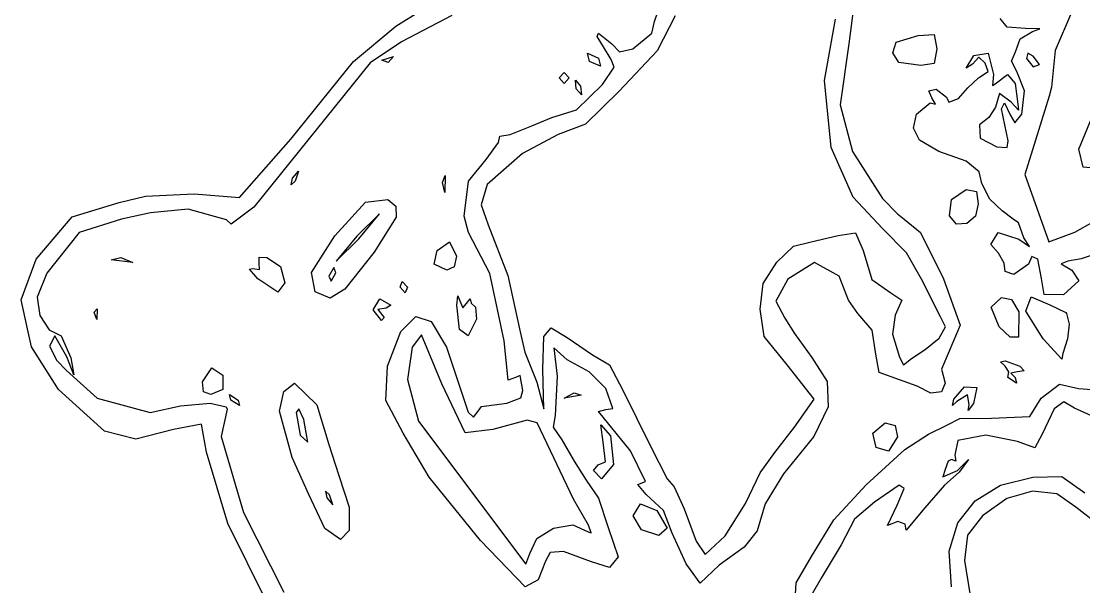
# Model space of a CAD drawing. Extents: x 46 to 171, y 41 to 252.
# Drawn here: x 85.93 to 104.72, y 205.1 to 215.11 of the extents above; entities that cross this region are included whole.
import ezdxf

# ---------------------------------------------------------------- set-up
doc = ezdxf.new("R2010")
doc.units = 0

msp = doc.modelspace()

# ---------------------------------------------------------------- linework, layer by layer
at = {"layer": 'Layer 1'}
for p, q in [((100.73814, 216.063463), (100.5623, 214.70887)), ((92.552407, 215.021802), (93.623008, 215.697903)), ((93.542041, 215.21376), (92.654182, 214.74534)), ((97.126514, 215.10902), (97.188484, 215.27828)), ((97.490298, 215.206732), (97.17598, 214.590072)), ((104.50325, 215.26782), (104.213113, 214.595399)), ((91.804743, 214.396182), (92.552407, 215.021802)), ((97.079938, 214.901025), (97.126514, 215.10902)), ((100.134252, 214.064374), (100.326362, 215.145682)), ((103.368084, 215.006353), (103.24393, 215.161947)), ((103.68705, 214.979797), (103.368084, 215.006353)), ((96.115474, 214.84273), (96.137984, 214.90103)), ((96.223836, 214.65552), (96.115474, 214.84273)), ((96.137984, 214.90103), (96.374667, 214.71338)), ((96.744103, 214.62388), (97.079938, 214.901025)), ((101.403741, 214.74213), (101.793841, 214.8592)), ((101.793841, 214.8592), (102.0752, 214.879218)), ((102.0752, 214.879218), (102.118261, 214.62124)), ((103.59733, 214.799597), (103.81406, 214.927197)), ((103.94449, 214.978847), (103.68705, 214.979797)), ((103.81406, 214.927197), (103.94449, 214.978847)), ((92.654182, 214.74534), (92.096758, 214.3742)), ((96.358309, 214.43194), (96.223836, 214.65552)), ((96.374667, 214.71338), (96.508598, 214.571535)), ((100.5623, 214.70887), (100.410213, 213.631951)), ((101.341365, 214.551183), (101.403741, 214.74213)), ((103.51543, 214.572637), (103.59733, 214.799597)), ((92.302431, 214.42385), (92.507734, 214.48575)), ((92.507734, 214.48575), (92.416144, 214.38006)), ((95.975831, 214.39595), (95.944331, 214.54337)), ((95.944331, 214.54337), (96.137579, 214.45587)), ((96.137579, 214.45587), (96.17068, 214.313664)), ((97.17598, 214.590072), (96.504108, 213.872362)), ((96.508598, 214.571535), (96.744103, 214.62388)), ((101.446441, 214.38125), (101.341365, 214.551183)), ((102.118261, 214.62124), (102.074644, 214.362774)), ((102.63893, 214.277967), (102.773371, 214.505992)), ((102.864824, 214.473498), (102.75185, 214.349267)), ((102.773371, 214.505992), (103.02638, 214.546757)), ((102.978, 214.370067), (102.864824, 214.473498)), ((103.02638, 214.546757), (103.12418, 214.169897)), ((103.44174, 214.40289), (103.51543, 214.572637)), ((103.732758, 214.547175), (103.70778, 214.4547)), ((103.70778, 214.4547), (103.82336, 214.30624)), ((103.82336, 214.4925), (103.732758, 214.547175)), ((103.93894, 214.34403), (103.82336, 214.4925)), ((104.213113, 214.595399), (104.14697, 213.94622)), ((92.096758, 214.3742), (90.036958, 211.81975)), ((90.694533, 213.023602), (91.804743, 214.396182)), ((92.302435, 214.42376), (92.302431, 214.42385)), ((92.416144, 214.38006), (92.302435, 214.42376)), ((96.17068, 214.313664), (95.975829, 214.39597)), ((95.975829, 214.39597), (95.975831, 214.39595)), ((96.2066, 213.99033), (96.415299, 214.29575)), ((96.415299, 214.29575), (96.358309, 214.43194)), ((101.446421, 214.38124), (101.446441, 214.38125)), ((101.836521, 214.32594), (101.446421, 214.38124)), ((102.074644, 214.362774), (101.836521, 214.32594)), ((102.75185, 214.349267), (102.63893, 214.277967)), ((103.029615, 214.222658), (102.978, 214.370067)), ((103.53713, 214.224277), (103.44174, 214.40289)), ((103.82336, 214.30624), (103.93894, 214.34404)), ((103.93894, 214.34404), (103.93894, 214.34403)), ((95.443281, 214.10689), (95.529971, 214.20693)), ((95.529971, 214.00686), (95.443281, 214.10689)), ((95.443281, 214.10689), (95.443281, 214.10689)), ((95.529971, 214.20693), (95.616661, 214.10689)), ((95.616661, 214.10689), (95.529971, 214.00686)), ((95.743126, 213.91348), (95.727296, 214.06785)), ((95.727296, 214.06785), (95.819946, 213.96115)), ((102.66966, 213.932777), (102.85986, 214.111137)), ((102.85986, 214.111137), (103.029615, 214.222658)), ((103.12418, 214.169897), (103.10538, 213.972456)), ((103.15228, 214.002197), (103.374064, 214.166151)), ((103.374064, 214.166151), (103.50584, 214.008197)), ((103.67123, 213.879143), (103.53713, 214.224277)), ((95.743126, 213.91345), (95.743126, 213.91348)), ((95.835551, 213.811356), (95.743126, 213.91345)), ((95.747511, 213.540641), (96.2066, 213.99033)), ((95.819946, 213.96115), (95.835551, 213.811356)), ((100.253962, 212.877242), (100.134252, 214.064374)), ((101.97829, 213.88112), (102.10819, 213.909177)), ((102.03379, 213.756837), (101.97829, 213.88112)), ((102.10819, 213.909177), (102.29218, 213.768537)), ((102.5015, 213.741937), (102.66966, 213.932777)), ((103.10538, 213.972456), (103.15228, 214.002197)), ((103.50584, 214.008197), (103.55644, 213.641917)), ((103.62653, 213.466937), (103.67123, 213.879143)), ((104.14697, 213.94622), (104.10827, 213.78807)), ((96.504108, 213.872362), (95.907254, 213.288228)), ((102.096646, 213.64465), (102.03379, 213.756837)), ((102.29218, 213.768537), (102.333532, 213.678178)), ((102.333532, 213.678178), (102.5015, 213.741937)), ((103.229765, 213.835043), (103.15909, 213.592117)), ((103.43718, 213.679517), (103.229765, 213.835043)), ((104.10827, 213.78807), (103.67875, 212.39779)), ((95.313114, 213.40845), (95.747511, 213.540641)), ((100.410213, 213.631951), (100.6323, 212.80461)), ((101.76035, 213.469257), (102.00309, 213.666637)), ((102.00309, 213.666637), (102.096646, 213.64465)), ((103.15909, 213.592117), (103.03834, 213.408717)), ((103.263651, 213.560337), (103.31979, 213.667827)), ((103.38209, 212.996967), (103.263651, 213.560337)), ((103.31979, 213.667827), (103.41909, 213.452837)), ((103.565082, 213.535568), (103.43718, 213.679517)), ((103.55644, 213.641917), (103.565082, 213.535568)), ((94.954471, 213.2584), (95.313114, 213.40845)), ((101.705925, 213.220676), (101.76035, 213.469257)), ((103.03834, 213.408717), (102.877994, 213.278451)), ((103.41909, 213.452837), (103.498142, 213.31318)), ((103.498142, 213.31318), (103.62653, 213.466937)), ((104.63228, 212.84802), (104.897084, 213.48885)), ((94.573289, 213.10835), (94.954471, 213.2584)), ((95.907254, 213.288228), (95.424668, 213.106912)), ((101.81515, 213.009287), (101.705925, 213.220676)), ((102.877994, 213.278451), (102.88537, 213.039427)), ((89.784087, 211.989962), (90.694533, 213.023602)), ((94.151601, 212.66313), (94.369785, 212.96505)), ((94.369785, 212.96505), (94.390172, 213.075719)), ((94.390172, 213.075719), (94.573289, 213.10835)), ((95.424668, 213.106912), (94.789641, 212.770793)), ((102.15733, 212.808807), (101.81515, 213.009287)), ((102.88537, 213.039427), (103.18292, 212.886827)), ((103.366955, 212.87802), (103.38209, 212.996967)), ((94.789641, 212.770793), (94.164538, 212.225162)), ((100.640405, 211.995589), (100.253962, 212.877242)), ((100.6323, 212.80461), (101.16151, 211.97623)), ((102.64235, 212.632697), (102.15733, 212.808807)), ((103.18292, 212.886827), (103.366955, 212.87802)), ((104.711974, 212.527507), (104.63228, 212.84802)), ((93.839656, 212.28123), (94.151601, 212.66313)), ((102.870235, 212.4479), (102.64235, 212.632697)), ((90.724356, 212.3355), (90.832074, 212.45888)), ((90.832074, 212.45888), (90.772884, 212.2795)), ((93.379656, 212.2562), (93.422856, 212.37934)), ((93.422856, 212.37934), (93.419456, 212.07924)), ((102.91569, 212.241157), (102.870235, 212.4479)), ((103.67875, 212.39779), (104.10005, 211.2057)), ((105.04681, 212.49942), (104.711974, 212.527507)), ((90.698878, 212.217237), (90.724374, 212.3355)), ((90.772884, 212.2795), (90.698878, 212.217237)), ((90.724374, 212.3355), (90.724356, 212.3355)), ((93.419456, 212.07924), (93.379496, 212.2562)), ((93.379496, 212.2562), (93.379656, 212.2562)), ((93.762957, 211.659451), (93.839656, 212.28123)), ((94.164538, 212.225162), (94.061294, 211.862226)), ((103.05939, 211.963297), (102.91569, 212.241157)), ((87.656454, 211.906482), (88.123887, 212.017462)), ((88.123887, 212.017462), (88.983708, 212.059162)), ((88.983708, 212.059162), (89.784087, 211.989962)), ((102.379696, 211.95795), (102.639116, 212.132571)), ((102.639116, 212.132571), (102.822636, 212.09678)), ((102.822636, 212.09678), (102.849636, 211.88106)), ((86.824267, 211.648169), (87.656454, 211.906482)), ((90.036958, 211.81975), (89.782047, 211.62366)), ((91.475256, 211.31301), (92.015733, 211.908371)), ((92.015733, 211.908371), (92.409199, 211.95609)), ((92.409199, 211.95609), (92.55235, 211.839401)), ((92.55235, 211.839401), (92.560187, 211.644378)), ((94.061294, 211.862226), (94.186358, 211.506152)), ((101.160632, 211.445122), (100.640405, 211.995589)), ((101.16151, 211.97623), (101.42512, 211.70215)), ((102.342796, 211.66866), (102.379696, 211.95795)), ((102.849636, 211.88106), (102.80334, 211.662308)), ((103.27844, 211.754637), (103.05939, 211.963297)), ((86.189214, 210.899012), (86.824267, 211.648169)), ((88.211949, 211.72025), (87.700151, 211.60775)), ((88.879479, 211.785035), (88.211949, 211.72025)), ((89.553489, 211.59926), (88.879479, 211.785035)), ((89.782047, 211.62366), (89.641575, 211.522049)), ((92.260016, 211.7011), (91.864424, 211.30652)), ((91.894566, 211.26141), (92.260016, 211.7011)), ((92.560187, 211.644378), (92.170806, 211.02278)), ((92.260016, 211.7011), (92.260016, 211.7011)), ((93.837656, 211.37248), (93.762957, 211.659451)), ((101.42512, 211.70215), (101.54172, 211.60775)), ((102.471746, 211.523356), (102.342796, 211.66866)), ((102.342796, 211.66866), (102.342796, 211.66866)), ((102.80334, 211.662308), (102.651319, 211.532156)), ((103.47428, 211.608387), (103.27844, 211.754637)), ((87.700151, 211.60775), (86.950093, 211.371753)), ((89.641575, 211.522049), (89.553489, 211.59926)), ((94.186358, 211.506152), (94.53409, 210.613301)), ((101.586385, 211.015951), (101.160632, 211.445122)), ((101.54172, 211.60775), (101.83032, 211.371743)), ((102.651319, 211.532156), (102.471746, 211.523356)), ((103.56348, 211.541487), (103.47428, 211.608387)), ((103.65738, 211.275917), (103.56348, 211.541487)), ((104.55937, 211.38076), (104.898168, 211.567225)), ((86.950093, 211.371753), (86.378271, 210.65355)), ((91.058543, 210.666505), (91.475256, 211.31301)), ((91.864424, 211.30652), (91.498974, 210.86683)), ((91.498974, 210.86683), (91.894566, 211.26141)), ((94.216743, 210.646239), (93.837656, 211.37248)), ((99.897377, 211.206242), (100.374112, 211.322062)), ((100.374112, 211.322062), (100.681881, 211.364253)), ((100.681881, 211.364253), (100.817862, 211.055812)), ((101.83032, 211.371743), (102.24204, 210.55588)), ((103.075552, 211.161303), (103.20315, 211.372477)), ((103.20315, 211.372477), (103.57158, 211.253817)), ((103.57158, 211.253817), (103.75917, 211.125543)), ((103.75917, 211.125543), (103.65738, 211.275917)), ((104.10005, 211.2057), (104.55945, 211.38076)), ((104.55945, 211.38076), (104.55937, 211.38076)), ((93.280715, 211.05692), (93.503447, 211.20584)), ((93.503447, 211.20584), (93.622867, 210.95575)), ((99.289377, 210.848992), (99.586241, 211.133626)), ((99.586241, 211.133626), (99.897377, 211.206242)), ((103.21215, 211.008217), (103.075552, 211.161303)), ((85.92583, 210.180104), (86.189214, 210.899012)), ((87.519086, 210.89128), (87.687347, 210.92958)), ((87.519086, 210.89118), (87.519086, 210.89128)), ((87.901442, 210.84398), (87.519086, 210.89118)), ((87.687347, 210.92958), (87.901442, 210.84398)), ((90.133506, 210.82699), (90.132359, 210.938554)), ((90.132359, 210.938554), (90.270157, 210.92816)), ((90.270157, 210.92816), (90.509966, 210.77316)), ((92.170806, 211.02278), (91.647258, 210.37224)), ((93.230426, 210.81008), (93.280715, 211.05692)), ((93.622867, 210.95575), (93.584363, 210.762882)), ((100.817862, 211.055812), (100.969947, 210.540223)), ((101.851832, 210.544802), (101.586385, 211.015951)), ((103.31165, 210.828747), (103.21215, 211.008217)), ((103.801769, 210.947162), (103.74098, 210.810587)), ((103.90533, 210.898787), (103.801769, 210.947162)), ((103.97443, 210.557477), (103.90533, 210.898787)), ((104.67678, 210.909917), (104.44092, 210.864717)), ((104.92247, 210.992117), (104.67678, 210.909917)), ((89.963133, 210.72291), (90.018656, 210.73819)), ((90.111966, 210.55598), (89.963133, 210.72291)), ((90.018656, 210.73819), (90.138869, 210.718465)), ((90.138869, 210.718465), (90.133506, 210.82699)), ((90.509966, 210.77316), (90.587424, 210.48055)), ((91.454647, 210.75493), (91.368947, 210.59968)), ((91.488707, 210.66083), (91.454647, 210.75493)), ((93.454606, 210.70566), (93.230426, 210.81008)), ((93.230426, 210.81008), (93.230426, 210.81008)), ((93.584363, 210.762882), (93.454606, 210.70566)), ((99.050546, 210.469751), (99.289377, 210.848992)), ((99.960075, 210.844359), (99.485705, 210.54907)), ((100.39339, 210.59907), (99.960075, 210.844359)), ((103.326981, 210.684546), (103.31165, 210.828747)), ((103.48311, 210.629017), (103.326981, 210.684546)), ((103.74098, 210.810587), (103.48311, 210.629017)), ((104.44092, 210.864717), (104.3233, 210.818817)), ((104.3233, 210.818817), (104.50753, 210.708057)), ((104.50753, 210.708057), (104.63245, 210.520497)), ((86.378271, 210.65355), (86.204773, 210.22783)), ((90.11197, 210.55595), (90.111966, 210.55598)), ((90.464893, 210.316725), (90.11197, 210.55595)), ((91.126216, 210.32552), (91.058543, 210.666505)), ((91.368947, 210.59968), (91.40722, 210.511284)), ((91.40722, 210.511284), (91.488711, 210.66078)), ((91.488711, 210.66078), (91.488707, 210.66083)), ((92.625926, 210.40554), (92.664166, 210.50558)), ((92.664166, 210.50558), (92.755976, 210.40554)), ((94.465266, 209.45859), (94.216743, 210.646239)), ((94.53409, 210.613301), (94.74968, 209.613462)), ((99.485705, 210.54907), (99.273316, 210.157826)), ((100.55636, 210.17289), (100.39339, 210.59907)), ((100.969947, 210.540223), (101.304612, 210.305922)), ((102.183842, 209.880782), (101.851832, 210.544802)), ((102.24204, 210.55588), (102.531593, 209.730861)), ((104.017005, 210.277195), (103.97443, 210.557477)), ((104.63245, 210.520497), (104.36348, 210.270857)), ((90.587424, 210.48055), (90.464893, 210.316725)), ((91.392999, 210.211737), (91.126216, 210.32554)), ((91.126216, 210.32554), (91.126216, 210.32552)), ((91.647258, 210.37224), (91.392999, 210.211737)), ((92.625936, 210.40554), (92.625926, 210.40554)), ((92.717736, 210.30551), (92.625936, 210.40554)), ((92.755976, 210.40554), (92.717736, 210.30551)), ((98.997407, 210.013642), (99.050546, 210.469751)), ((86.034311, 209.670972), (85.92583, 210.180104)), ((86.204773, 210.22783), (86.255273, 209.90579)), ((92.149096, 210.00538), (92.267229, 210.199385)), ((92.267229, 210.199385), (92.461606, 210.08838)), ((93.632886, 210.08803), (93.650194, 210.25139)), ((93.650194, 210.25139), (93.685006, 210.16533)), ((93.685006, 210.16533), (93.733936, 210.041154)), ((93.803654, 210.11533), (93.864505, 210.198389)), ((93.864505, 210.198389), (93.881564, 210.12433)), ((93.881564, 210.12433), (93.962234, 210.04993)), ((99.273316, 210.157826), (99.431405, 209.85716)), ((100.7211, 209.93933), (100.55636, 210.17289)), ((101.304612, 210.305922), (101.504791, 210.177638)), ((101.504791, 210.177638), (101.386212, 209.910432)), ((103.07984, 210.053694), (103.266846, 210.22294)), ((103.266846, 210.22294), (103.442641, 210.184731)), ((103.442641, 210.184731), (103.569836, 209.96947)), ((103.698334, 209.98116), (103.787006, 210.23305)), ((103.787006, 210.23305), (104.121876, 210.09428)), ((104.36348, 210.270857), (104.017005, 210.277195)), ((87.214706, 209.96368), (87.267076, 210.02408)), ((87.214766, 209.96364), (87.214706, 209.96368)), ((87.260276, 209.83235), (87.214766, 209.96364)), ((87.267076, 210.02408), (87.260276, 209.83235)), ((92.149091, 210.00533), (92.149096, 210.00538)), ((92.300795, 209.81316), (92.149091, 210.00533)), ((92.380036, 210.03528), (92.235782, 210.01058)), ((92.235782, 210.01058), (92.344145, 209.87156)), ((92.461606, 210.08838), (92.380036, 210.03528)), ((93.676866, 209.65865), (93.632886, 210.08803)), ((93.733936, 210.041154), (93.803654, 210.11533)), ((93.962234, 210.04993), (93.979184, 209.83728)), ((99.066862, 209.531772), (98.997407, 210.013642)), ((100.975939, 209.645658), (100.7211, 209.93933)), ((103.221146, 209.70585), (103.07984, 210.053694)), ((103.569836, 209.96947), (103.568364, 209.518978)), ((104.003726, 209.49212), (103.698334, 209.98116)), ((104.121876, 210.09428), (104.403616, 209.95849)), ((104.403616, 209.95849), (104.416216, 209.93969)), ((104.416216, 209.93969), (104.462616, 209.75022)), ((86.255273, 209.90579), (86.417505, 209.64946)), ((92.344145, 209.87156), (92.300795, 209.81316)), ((92.640534, 209.621489), (92.903335, 209.886114)), ((92.903335, 209.886114), (93.177234, 209.795837)), ((93.177234, 209.795837), (93.449616, 209.34656)), ((93.979184, 209.83728), (93.829002, 209.542971)), ((99.431405, 209.85716), (99.604775, 209.58485)), ((101.386212, 209.910432), (101.335812, 209.573072)), ((102.271895, 209.701726), (102.183842, 209.880782)), ((104.462616, 209.75022), (104.433216, 209.49004)), ((86.110011, 209.348992), (86.034311, 209.670972)), ((86.417505, 209.64946), (86.631239, 209.542846)), ((92.401446, 209.00606), (92.640534, 209.621489)), ((93.005607, 209.56244), (92.842308, 209.343732)), ((93.365347, 208.69731), (93.005607, 209.56244)), ((93.829002, 209.542971), (93.676852, 209.65898)), ((93.676852, 209.65898), (93.676866, 209.65865)), ((94.74968, 209.613462), (94.83499, 209.256532)), ((95.170302, 209.533659), (95.299473, 209.686362)), ((95.299473, 209.686362), (95.584383, 209.517622)), ((99.604775, 209.58485), (99.908185, 209.16339)), ((101.03973, 209.22042), (100.975939, 209.645658)), ((101.335812, 209.573072), (101.462792, 209.166912)), ((102.161542, 209.505652), (102.271895, 209.701726)), ((102.531593, 209.730861), (102.34104, 209.27341)), ((103.420534, 209.519574), (103.221096, 209.70585)), ((103.221096, 209.70585), (103.221146, 209.70585)), ((86.517277, 209.547466), (86.428165, 209.36286)), ((86.730434, 209.17423), (86.517277, 209.547466)), ((86.631239, 209.542846), (86.800304, 209.15688)), ((94.539142, 208.762989), (94.465266, 209.45859)), ((95.154836, 208.952002), (95.170302, 209.533659)), ((95.584383, 209.517622), (96.031539, 209.211272)), ((99.474197, 209.031602), (99.066862, 209.531772)), ((101.916542, 209.305582), (102.161542, 209.505652)), ((103.568364, 209.518978), (103.420534, 209.519574)), ((104.003696, 209.49208), (104.003726, 209.49212)), ((104.329426, 209.13237), (104.003696, 209.49208)), ((104.433216, 209.49004), (104.350716, 209.22935)), ((86.582523, 208.597568), (86.110011, 209.348992)), ((86.428165, 209.36286), (86.552353, 209.10686)), ((92.842308, 209.343732), (92.755935, 208.7717)), ((93.449616, 209.34656), (93.832189, 208.19261)), ((94.83499, 209.256532), (95.045089, 208.725442)), ((95.580924, 209.11809), (95.348247, 209.32929)), ((95.348247, 209.32929), (95.405417, 208.83201)), ((96.031539, 209.211272), (96.333347, 209.033851)), ((101.099545, 208.894404), (101.03973, 209.22042)), ((101.671722, 209.141912), (101.916542, 209.305582)), ((102.34104, 209.27341), (102.20549, 208.95673)), ((104.350716, 209.22935), (104.329426, 209.13237)), ((86.552353, 209.10686), (86.725509, 208.9318)), ((86.854414, 208.85677), (86.730434, 209.17423)), ((86.800304, 209.15688), (86.854414, 208.85677)), ((92.374026, 208.39907), (92.401446, 209.00606)), ((95.973061, 208.90689), (95.580924, 209.11809)), ((96.333347, 209.033851), (96.564115, 208.583182)), ((99.950977, 208.424142), (99.474197, 209.031602)), ((99.908185, 209.16339), (100.182539, 208.737533)), ((101.462792, 209.166912), (101.530833, 209.031547)), ((101.530833, 209.031547), (101.671722, 209.141912)), ((103.245251, 209.086055), (103.331936, 209.10223)), ((103.331936, 209.00523), (103.245251, 209.086055)), ((103.331936, 209.10223), (103.591996, 209.00523)), ((103.391836, 208.90673), (103.331936, 209.00523)), ((103.591996, 209.00523), (103.664699, 208.926014)), ((86.725509, 208.9318), (87.269521, 208.44274)), ((89.130636, 208.72906), (89.29613, 208.977449)), ((89.29613, 208.977449), (89.494465, 208.85101)), ((89.494465, 208.85101), (89.492544, 208.595475)), ((94.666637, 208.80973), (94.539142, 208.762989)), ((94.748617, 208.84003), (94.666637, 208.80973)), ((94.798487, 208.5772), (94.748617, 208.84003)), ((95.169876, 208.255202), (95.154836, 208.952002)), ((95.405417, 208.83201), (95.369687, 208.13443)), ((96.264777, 208.61175), (95.973061, 208.90689)), ((101.46089, 208.76461), (101.099545, 208.894404)), ((102.20549, 208.95673), (102.26809, 208.7048)), ((103.531996, 208.70666), (103.375176, 208.80516)), ((103.375176, 208.80516), (103.375236, 208.80516)), ((103.375236, 208.80516), (103.391836, 208.90673)), ((103.548596, 208.9052), (103.432542, 208.884595)), ((103.432542, 208.884595), (103.505196, 208.80516)), ((103.505196, 208.80516), (103.531996, 208.70666)), ((103.664699, 208.926014), (103.548596, 208.9052)), ((89.147016, 208.553895), (89.130636, 208.72906)), ((89.130636, 208.72906), (89.130636, 208.72906)), ((90.568177, 208.560859), (90.75806, 208.70539)), ((90.75806, 208.70539), (91.155002, 208.326501)), ((92.755935, 208.7717), (92.950981, 208.03341)), ((93.778946, 207.82903), (93.365347, 208.69731)), ((95.045089, 208.725442), (95.169876, 208.255202)), ((100.182539, 208.737533), (100.200008, 208.289294)), ((101.77167, 208.65298), (101.46089, 208.76461)), ((102.01354, 208.52798), (101.77167, 208.65298)), ((102.26809, 208.7048), (102.206684, 208.553199)), ((102.423136, 208.42247), (102.611949, 208.644448)), ((102.611949, 208.644448), (102.826486, 208.62818)), ((102.826486, 208.62818), (102.768486, 208.34981)), ((103.96436, 208.440704), (104.28826, 208.688962)), ((104.28826, 208.688962), (104.62557, 208.614044)), ((87.400411, 207.857852), (86.582523, 208.597568)), ((87.269521, 208.44274), (88.205269, 208.19053)), ((89.277225, 208.505), (89.147016, 208.553895)), ((89.492544, 208.595475), (89.277225, 208.505)), ((89.635116, 208.40517), (89.608326, 208.50367)), ((89.608326, 208.50367), (89.765147, 208.40517)), ((90.495105, 208.210464), (90.568177, 208.560859)), ((94.516752, 208.35223), (94.760258, 208.446573)), ((94.760258, 208.446573), (94.798487, 208.5772)), ((95.529916, 208.44347), (95.703411, 208.53417)), ((95.828326, 208.49587), (95.529916, 208.44357)), ((95.529916, 208.44357), (95.529916, 208.44347)), ((95.703411, 208.53417), (95.828326, 208.49587)), ((96.38974, 208.261493), (96.264777, 208.61175)), ((96.564115, 208.583182), (97.062545, 207.579732)), ((102.206684, 208.553199), (102.01354, 208.52798)), ((102.666156, 208.499313), (102.477136, 208.38017)), ((102.690716, 208.33017), (102.666156, 208.499313)), ((103.76676, 208.115594), (103.96436, 208.440704)), ((104.62557, 208.614044), (104.869804, 208.594323)), ((88.205269, 208.19053), (88.74508, 208.30735)), ((88.74508, 208.30735), (89.265208, 208.35245)), ((89.265208, 208.35245), (89.548938, 208.28795)), ((89.570608, 208.24535), (89.462246, 207.76422)), ((89.548938, 208.28795), (89.570608, 208.24535)), ((89.787525, 208.312027), (89.635111, 208.40517)), ((89.635111, 208.40517), (89.635116, 208.40517)), ((89.765147, 208.40517), (89.787525, 208.312027)), ((90.83651, 208.254569), (90.786445, 208.18545)), ((90.924806, 208.06502), (90.83651, 208.254569)), ((91.155002, 208.326501), (91.369039, 207.62383)), ((92.679184, 207.82343), (92.374026, 208.39907)), ((94.009509, 208.21333), (94.069409, 208.29663)), ((94.069409, 208.29663), (94.516752, 208.35223)), ((96.137247, 208.20351), (96.267277, 208.24281)), ((96.267277, 208.24281), (96.38974, 208.261493)), ((99.604227, 207.928382), (99.950977, 208.424142)), ((100.200008, 208.289294), (99.946985, 207.762347)), ((102.400749, 208.313443), (102.423136, 208.42247)), ((102.477136, 208.38017), (102.400749, 208.313443)), ((102.768486, 208.34981), (102.672486, 208.22481)), ((102.672486, 208.22481), (102.690786, 208.33021)), ((102.690786, 208.33021), (102.690716, 208.33017)), ((104.198043, 208.254512), (103.981593, 207.804102)), ((104.366585, 208.373817), (104.198043, 208.254512)), ((104.559173, 208.264912), (104.366585, 208.373817)), ((104.908183, 208.104902), (104.559173, 208.264912)), ((90.71555, 207.39126), (90.495105, 208.210464)), ((90.786445, 208.18545), (90.858097, 207.789703)), ((90.924808, 208.06502), (90.924806, 208.06502)), ((90.996318, 207.66514), (90.924808, 208.06502)), ((93.832189, 208.19261), (93.926399, 208.10661)), ((93.926399, 208.10661), (94.009509, 208.21333)), ((94.87235, 208.050817), (94.264578, 207.88973)), ((95.053815, 208.0057), (94.87235, 208.050817)), ((95.369687, 208.13443), (95.335768, 207.928166)), ((96.218867, 208.10661), (96.137247, 208.20351)), ((96.69987, 207.50766), (96.218867, 208.10661)), ((102.29793, 207.963154), (102.526294, 208.081628)), ((102.526294, 208.081628), (103.08894, 208.088194)), ((103.08894, 208.088194), (103.76676, 208.115594)), ((88.620441, 207.890052), (87.949743, 207.715432)), ((89.113527, 207.982813), (88.620441, 207.890052)), ((89.201638, 207.485002), (89.113527, 207.982813)), ((92.950981, 208.03341), (94.852861, 205.5036)), ((94.264578, 207.88973), (93.778946, 207.82903)), ((95.695874, 206.65403), (95.053815, 208.0057)), ((95.335768, 207.928166), (95.490164, 207.70283)), ((96.221696, 207.6605), (96.175308, 207.969194)), ((96.175308, 207.969194), (96.348906, 207.77724)), ((99.257477, 207.478212), (99.604227, 207.928382)), ((100.991316, 207.82166), (101.208036, 208.00505)), ((101.208036, 208.00505), (101.381414, 207.955039)), ((101.381414, 207.955039), (101.424756, 207.75496)), ((101.97323, 207.806054), (102.29793, 207.963154)), ((87.949743, 207.715432), (87.400411, 207.857852)), ((89.462246, 207.76422), (89.854345, 206.419978)), ((90.858097, 207.789703), (90.996318, 207.66514)), ((93.138636, 207.04613), (92.679184, 207.82343)), ((95.490164, 207.70283), (95.703532, 207.32829)), ((96.348906, 207.77724), (96.401326, 207.26839)), ((99.946985, 207.762347), (99.409865, 207.10037)), ((101.049116, 207.57157), (100.991316, 207.82166)), ((101.424756, 207.75496), (101.265826, 207.50487)), ((101.55634, 207.530954), (101.97323, 207.806054)), ((102.494153, 207.691392), (102.441253, 207.430862)), ((102.990365, 207.784418), (102.494153, 207.691392)), ((103.548273, 207.673392), (102.990365, 207.784418)), ((103.981593, 207.804102), (103.854494, 207.560427)), ((91.369039, 207.62383), (91.545675, 207.07168)), ((96.262974, 207.315874), (96.221696, 207.6605)), ((96.965003, 206.96818), (96.69987, 207.50766)), ((97.062545, 207.579732), (97.350335, 207.015232)), ((100.87351, 206.905734), (101.55634, 207.530954)), ((101.265826, 207.50487), (101.049106, 207.57157)), ((101.049106, 207.57157), (101.049116, 207.57157)), ((103.854494, 207.560427), (103.548273, 207.673392)), ((89.578483, 206.226019), (89.201638, 207.485002)), ((91.015351, 206.73747), (90.71555, 207.39126)), ((95.703532, 207.32829), (95.920256, 206.98834)), ((96.130816, 207.25915), (96.262974, 207.315874)), ((98.997407, 207.120182), (99.257477, 207.478212)), ((102.321853, 207.328462), (102.270253, 207.176642)), ((102.379353, 207.353562), (102.321853, 207.328462)), ((102.455378, 207.327427), (102.379353, 207.353562)), ((102.441253, 207.430862), (102.455378, 207.327427)), ((102.485913, 207.163352), (102.681493, 207.354482)), ((102.681493, 207.354482), (102.516353, 207.129392)), ((96.050116, 207.16075), (96.130816, 207.25915)), ((96.050124, 207.16075), (96.050116, 207.16075)), ((96.190587, 207.01204), (96.050124, 207.16075)), ((96.401326, 207.26839), (96.190587, 207.01204)), ((98.737346, 206.579042), (98.997407, 207.120182)), ((102.270253, 207.176642), (102.225853, 207.052002)), ((102.225853, 207.052002), (102.485913, 207.163352)), ((102.516353, 207.129392), (102.256293, 206.901952)), ((91.545675, 207.07168), (91.725837, 206.511334)), ((94.046669, 205.92074), (93.138636, 207.04613)), ((95.920256, 206.98834), (96.136976, 206.66998)), ((96.830751, 206.91368), (96.965003, 206.96818)), ((97.350335, 207.015232), (97.475584, 206.870672)), ((99.409865, 207.10037), (99.084645, 206.57022)), ((103.246737, 206.900405), (103.819213, 207.046162)), ((103.819213, 207.046162), (104.330452, 207.054867)), ((104.330452, 207.054867), (104.739293, 206.769302)), ((91.2966, 206.137), (91.015351, 206.73747)), ((91.3798, 206.73137), (91.305794, 206.793633)), ((91.305794, 206.793633), (91.33129, 206.67537)), ((96.982455, 206.73843), (96.830751, 206.91368)), ((97.287593, 206.454635), (96.982455, 206.73843)), ((97.475584, 206.870672), (97.654746, 206.483542)), ((100.29663, 206.288994), (100.87351, 206.905734)), ((101.456103, 206.904332), (101.021123, 206.604222)), ((101.420803, 206.546662), (101.540464, 206.842115)), ((101.540464, 206.842115), (101.456103, 206.904332)), ((102.256293, 206.901952), (101.906343, 206.501812)), ((102.800995, 206.626601), (103.246737, 206.900405)), ((103.814653, 206.797637), (103.356635, 206.666538)), ((104.243046, 206.748192), (103.814653, 206.797637)), ((104.581993, 206.512694), (104.243046, 206.748192)), ((91.33129, 206.67537), (91.439008, 206.55199)), ((91.379818, 206.73137), (91.3798, 206.73137)), ((91.439008, 206.55199), (91.379818, 206.73137)), ((95.959061, 206.192256), (95.695874, 206.65403)), ((96.136976, 206.66998), (96.310353, 206.15591)), ((96.748808, 206.358679), (96.876996, 206.56991)), ((96.876996, 206.56991), (97.170367, 206.456056)), ((98.379248, 206.005912), (98.737346, 206.579042)), ((99.084645, 206.57022), (98.945221, 206.091821)), ((101.021123, 206.604222), (100.662933, 206.303172)), ((102.49385, 206.235232), (102.800995, 206.626601)), ((103.356635, 206.666538), (102.928813, 206.360404)), ((89.854345, 206.419978), (90.568536, 205.00867)), ((91.725837, 206.511334), (91.726199, 206.100554)), ((97.170367, 206.456056), (97.350553, 206.13899)), ((97.437971, 206.05582), (97.287593, 206.454635)), ((97.654746, 206.483542), (97.864909, 205.912872)), ((101.246723, 206.188992), (101.420803, 206.546662)), ((101.906343, 206.501812), (101.576143, 206.104042)), ((102.928813, 206.360404), (102.662549, 206.016147)), ((105.035193, 206.159624), (104.581993, 206.512694)), ((90.272548, 204.833762), (89.578483, 206.226019)), ((95.338885, 206.14397), (95.681419, 206.198111)), ((95.681419, 206.198111), (95.95626, 206.07882)), ((96.005698, 206.05932), (95.959061, 206.192256)), ((96.895426, 206.11249), (96.748808, 206.358679)), ((99.901525, 205.638764), (100.29663, 206.288994)), ((100.662933, 206.303172), (100.428063, 205.848512)), ((101.433143, 206.257292), (101.246723, 206.188992)), ((101.560243, 206.214792), (101.433143, 206.257292)), ((101.576143, 206.104042), (101.560243, 206.214792)), ((102.337163, 205.736782), (102.49385, 206.235232)), ((91.574029, 205.941667), (91.296598, 206.137)), ((91.296598, 206.137), (91.2966, 206.137)), ((91.726199, 206.100554), (91.574029, 205.941667)), ((95.04676, 205.960597), (95.338885, 206.14397)), ((95.95626, 206.07882), (96.005698, 206.05932)), ((96.310353, 206.15591), (96.483726, 205.63145)), ((96.895441, 206.11249), (96.895426, 206.11249)), ((97.20407, 206.012036), (96.895441, 206.11249)), ((97.350553, 206.13899), (97.20407, 206.012036)), ((97.688753, 205.51269), (97.437971, 206.05582)), ((98.021155, 205.673832), (98.379248, 206.005912)), ((98.945221, 206.091821), (98.712073, 205.80573)), ((102.662549, 206.016147), (102.609323, 205.569574)), ((94.837921, 205.10557), (94.046669, 205.92074)), ((94.92314, 205.69219), (95.04676, 205.960597)), ((97.864909, 205.912872), (98.021155, 205.673832)), ((98.712073, 205.80573), (98.269645, 205.48768)), ((100.428063, 205.848512), (100.072903, 205.256972)), ((94.852861, 205.5036), (94.923141, 205.69217)), ((94.923141, 205.69217), (94.92314, 205.69219)), ((95.284064, 205.709754), (95.199111, 205.55573)), ((95.516329, 205.7297), (95.284064, 205.709754)), ((96.010754, 205.54365), (95.516329, 205.7297)), ((96.483726, 205.63145), (96.332608, 205.442594)), ((99.631944, 205.175), (99.901525, 205.638764)), ((102.378063, 205.103772), (102.337163, 205.736782)), ((95.199111, 205.55573), (95.066791, 205.225455)), ((96.332608, 205.442594), (96.010754, 205.54365)), ((97.935275, 205.16963), (97.688753, 205.51269)), ((98.269645, 205.48768), (97.935275, 205.16963)), ((102.609323, 205.569574), (102.705723, 204.986134)), ((100.072903, 205.256972), (99.91434, 204.981532)), ((95.066791, 205.225455), (94.837921, 205.10557)), ((99.602175, 204.629554), (99.631944, 205.175))]:
    msp.add_line(p, q, dxfattribs=at)

doc.saveas('drawing.dxf')
